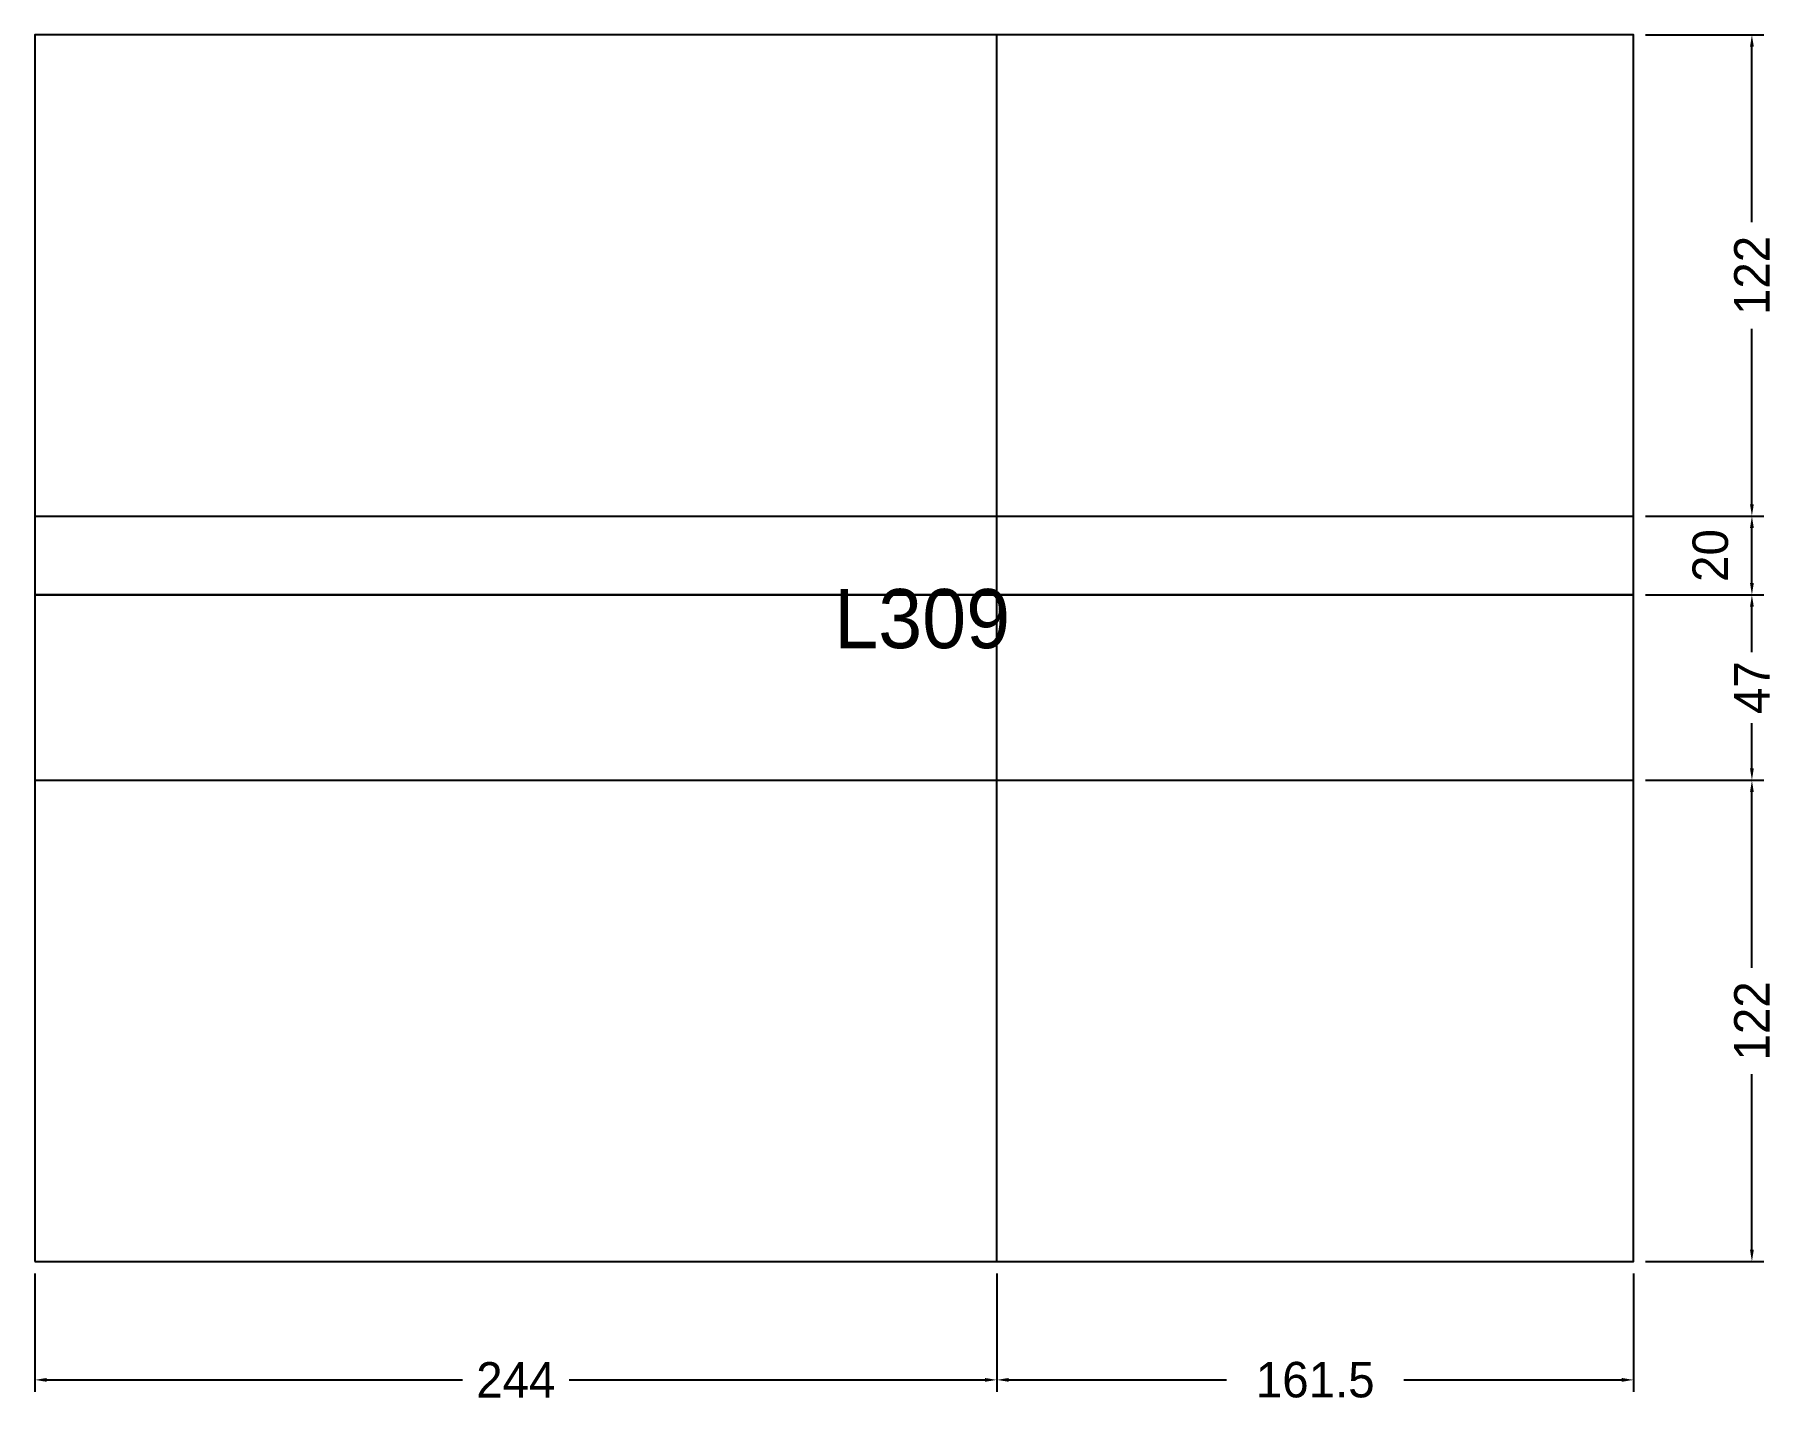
# Model space of a CAD drawing. Extents: x 2743 to 3184, y 2245 to 2592.
import ezdxf

# ---------------------------------------------------------------- set-up
doc = ezdxf.new("R2010")
doc.units = 0
for name, color, linetype in [('3', 3, 'Continuous'), ('4', 4, 'Continuous'), ('Painéis', 200, 'Continuous')]:
    doc.layers.add(name, color=color, linetype=linetype)
doc.dimstyles.new('COTA PAINEL-50', dxfattribs={"dimtxt": 9, "dimasz": 3, "dimexe": 3, "dimexo": 3, "dimgap": 3, "dimtad": 1, "dimdec": 1, "dimcen": 2.5, "dimclrd": 4, "dimclre": 4, "dimclrt": 240, "dimazin": 3, "dimtfac": 1, "dimtmove": 0, "dimatfit": 3})

# ---------------------------------------------------------------- blocks, each defined once
blk = doc.blocks.new('_CLOSEDFILLED')
at = {"color": 0, "linetype": 'BYBLOCK'}
blk.add_solid([(-1, 0.16), (0, 0), (-1, -0.16)], dxfattribs=at)
blk = doc.blocks.new('*D1')
at = {"color": 4}
for p, q in [((2742.57, 2277.94), (2742.57, 2247.94)), ((2986.57, 2277.94), (2986.57, 2247.94)), ((2745.57, 2250.94), (2851.07, 2250.94)), ((2878.07, 2250.94), (2983.57, 2250.94))]:
    blk.add_line(p, q, dxfattribs=at)
at = {"layer": 'Defpoints'}
for p in [(2742.57, 2280.94), (2986.57, 2280.94), (2742.57, 2250.94)]:
    blk.add_point(p, dxfattribs=at)
at = {"layer": 'Painéis', "color": 4, "xscale": 3, "yscale": 3, "rotation": 180}
blk.add_blockref('_CLOSEDFILLED', (2742.57, 2250.94), dxfattribs=at)
at = {"layer": 'Painéis', "color": 4, "xscale": 3, "yscale": 3}
blk.add_blockref('_CLOSEDFILLED', (2986.57, 2250.94), dxfattribs=at)
at = {"layer": 'Painéis', "color": 240, "insert": (2864.57, 2250.94), "char_height": 9, "attachment_point": 5}
blk.add_mtext('244', dxfattribs=at)
blk = doc.blocks.new('*D2')
at = {"color": 4}
for p, q in [((2986.57, 2277.94), (2986.57, 2247.94)), ((3148.07, 2277.94), (3148.07, 2247.94)), ((2989.57, 2250.94), (3044.82, 2250.94)), ((3089.82, 2250.94), (3145.07, 2250.94))]:
    blk.add_line(p, q, dxfattribs=at)
at = {"layer": 'Defpoints'}
for p in [(2986.57, 2280.94), (3148.07, 2280.94), (2986.57, 2250.94)]:
    blk.add_point(p, dxfattribs=at)
at = {"layer": 'Painéis', "color": 4, "xscale": 3, "yscale": 3, "rotation": 180}
blk.add_blockref('_CLOSEDFILLED', (2986.57, 2250.94), dxfattribs=at)
at = {"layer": 'Painéis', "color": 4, "xscale": 3, "yscale": 3}
blk.add_blockref('_CLOSEDFILLED', (3148.07, 2250.94), dxfattribs=at)
at = {"layer": 'Painéis', "color": 240, "insert": (3067.32, 2250.94), "char_height": 9, "attachment_point": 5}
blk.add_mtext('161.5', dxfattribs=at)
blk = doc.blocks.new('*D3')
at = {"color": 4}
for p, q in [((3151.07, 2402.94), (3181.07, 2402.94)), ((3178.07, 2355.44), (3178.07, 2399.94)), ((3178.07, 2283.94), (3178.07, 2328.44)), ((3151.07, 2280.94), (3181.07, 2280.94))]:
    blk.add_line(p, q, dxfattribs=at)
at = {"layer": 'Defpoints'}
for p in [(3148.07, 2402.94), (3148.07, 2280.94), (3178.07, 2280.94)]:
    blk.add_point(p, dxfattribs=at)
at = {"layer": 'Painéis', "color": 4, "xscale": 3, "yscale": 3}
for p, rotation in [((3178.07, 2402.94), 90), ((3178.07, 2280.94), 270)]:
    blk.add_blockref('_CLOSEDFILLED', p, dxfattribs=dict(at, rotation=rotation))
at = {"layer": 'Painéis', "color": 240, "insert": (3178.07, 2341.94), "char_height": 9, "attachment_point": 5, "rotation": 90}
blk.add_mtext('122', dxfattribs=at)
blk = doc.blocks.new('*D4')
at = {"color": 4}
for p, q in [((3151.07, 2449.94), (3181.07, 2449.94)), ((3178.07, 2435.44), (3178.07, 2446.94)), ((3178.07, 2405.94), (3178.07, 2417.44)), ((3151.07, 2402.94), (3181.07, 2402.94))]:
    blk.add_line(p, q, dxfattribs=at)
at = {"layer": 'Defpoints'}
for p in [(3148.07, 2449.94), (3148.07, 2402.94), (3178.07, 2402.94)]:
    blk.add_point(p, dxfattribs=at)
at = {"layer": 'Painéis', "color": 4, "xscale": 3, "yscale": 3}
for p, rotation in [((3178.07, 2449.94), 90), ((3178.07, 2402.94), 270)]:
    blk.add_blockref('_CLOSEDFILLED', p, dxfattribs=dict(at, rotation=rotation))
at = {"layer": 'Painéis', "color": 240, "insert": (3178.07, 2426.44), "char_height": 9, "attachment_point": 5, "rotation": 90}
blk.add_mtext('47', dxfattribs=at)
blk = doc.blocks.new('*D5')
at = {"color": 4}
for p, q in [((3151.07, 2469.94), (3181.07, 2469.94)), ((3178.07, 2452.94), (3178.07, 2466.94)), ((3151.07, 2449.94), (3181.07, 2449.94))]:
    blk.add_line(p, q, dxfattribs=at)
at = {"layer": 'Defpoints'}
for p in [(3148.07, 2469.94), (3148.07, 2449.94), (3178.07, 2449.94)]:
    blk.add_point(p, dxfattribs=at)
at = {"layer": 'Painéis', "color": 4, "xscale": 3, "yscale": 3}
for p, rotation in [((3178.07, 2469.94), 90), ((3178.07, 2449.94), 270)]:
    blk.add_blockref('_CLOSEDFILLED', p, dxfattribs=dict(at, rotation=rotation))
at = {"layer": 'Painéis', "color": 240, "insert": (3167.57, 2459.94), "char_height": 9, "attachment_point": 5, "rotation": 90}
blk.add_mtext('20', dxfattribs=at)
blk = doc.blocks.new('*D6')
at = {"color": 4}
for p, q in [((3151.07, 2591.94), (3181.07, 2591.94)), ((3178.07, 2544.44), (3178.07, 2588.94)), ((3178.07, 2472.94), (3178.07, 2517.44)), ((3151.07, 2469.94), (3181.07, 2469.94))]:
    blk.add_line(p, q, dxfattribs=at)
at = {"layer": 'Defpoints'}
for p in [(3148.07, 2591.94), (3148.07, 2469.94), (3178.07, 2469.94)]:
    blk.add_point(p, dxfattribs=at)
at = {"layer": 'Painéis', "color": 4, "xscale": 3, "yscale": 3}
for p, rotation in [((3178.07, 2591.94), 90), ((3178.07, 2469.94), 270)]:
    blk.add_blockref('_CLOSEDFILLED', p, dxfattribs=dict(at, rotation=rotation))
at = {"layer": 'Painéis', "color": 240, "insert": (3178.07, 2530.94), "char_height": 9, "attachment_point": 5, "rotation": 90}
blk.add_mtext('122', dxfattribs=at)

msp = doc.modelspace()

# ---------------------------------------------------------------- linework, layer by layer
at = {"layer": '3'}
for p, q in [((3148.07, 2591.94), (2742.57, 2591.94)), ((2742.57, 2591.94), (2742.57, 2280.94)), ((3148.07, 2280.94), (3148.07, 2591.94)), ((2742.57, 2280.94), (3148.07, 2280.94))]:
    msp.add_line(p, q, dxfattribs=at)
at = {"layer": '3', "lineweight": 25}
msp.add_lwpolyline([(2742.57, 2280.94), (3148.07, 2280.94), (3148.07, 2591.94), (2742.57, 2591.94)], close=True, dxfattribs=at)
at = {"layer": '3'}
for points in [[(2986.57, 2280.94), (2986.57, 2591.94)], [(2742.57, 2469.94), (3148.07, 2469.94)], [(2742.57, 2449.94), (3148.07, 2449.94)], [(3148.07, 2449.94), (2742.57, 2449.94)], [(2742.57, 2402.94), (3148.07, 2402.94)]]:
    msp.add_lwpolyline(points, dxfattribs=at)
at = {"layer": 'Painéis', "lineweight": 18}
for p, q in [((2986.57, 2280.94), (2986.57, 2591.94)), ((2742.57, 2469.94), (3148.07, 2469.94)), ((2742.57, 2449.94), (3148.07, 2449.94)), ((2742.57, 2402.94), (3148.07, 2402.94))]:
    msp.add_line(p, q, dxfattribs=at)

# ---------------------------------------------------------------- texts
at = {"layer": '4'}
msp.add_text('L309', height=15, dxfattribs=at).set_placement((2945.32, 2436.44))

# ---------------------------------------------------------------- dimensions: what is measured, and where the dimension line sits
at = {"layer": 'Painéis'}
for base, p1, p2, text, picture, middle in [((3178.07, 2469.94), (3148.07, 2469.94), (3148.07, 2591.94), '122', '*D6', (3178.07, 2530.94)), ((3178.07, 2449.94), (3148.07, 2449.94), (3148.07, 2469.94), '20', '*D5', (3167.57, 2459.94)), ((3178.07, 2402.94), (3148.07, 2402.94), (3148.07, 2449.94), '47', '*D4', (3178.07, 2426.44)), ((3178.07, 2280.94), (3148.07, 2280.94), (3148.07, 2402.94), '122', '*D3', (3178.07, 2341.94))]:
    dim = msp.add_linear_dim(base=base, p1=p1, p2=p2, angle=90, text=text, dimstyle='COTA PAINEL-50', dxfattribs=at)
    dim.commit()
    dim.dimension.update_dxf_attribs({"geometry": picture, "text_midpoint": middle})
for base, p1, p2, text, picture, middle in [((2742.57, 2250.94), (2742.57, 2280.94), (2986.57, 2280.94), '244', '*D1', (2864.57, 2250.94)), ((2986.57, 2250.94), (2986.57, 2280.94), (3148.07, 2280.94), '161.5', '*D2', (3067.32, 2250.94))]:
    dim = msp.add_linear_dim(base=base, p1=p1, p2=p2, text=text, dimstyle='COTA PAINEL-50', dxfattribs=at)
    dim.commit()
    dim.dimension.update_dxf_attribs({"geometry": picture, "text_midpoint": middle})

doc.saveas('drawing.dxf')
